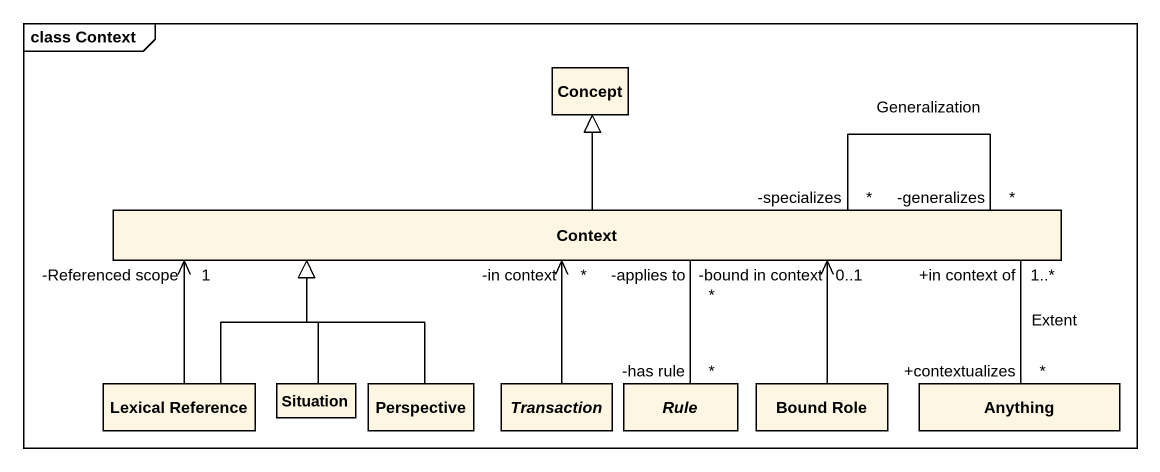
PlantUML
@startuml
mainframe class Context
hide circle
hide empty members
class Concept
class Context
class "Lexical Reference" as Lexical_Reference
class Situation
class Perspective
abstract class Transaction
abstract class Rule
class "Bound Role" as Bound_Role
class Anything
Context -up-|> Concept
Context "-specializes\n*" -- "-generalizes\n*" Context : Generalization
Context "+in context of\n1..*" -right- "+contextualizes\n*" Anything : Extent
Lexical_Reference -right-> "-Referenced scope\n1" Context
Lexical_Reference -right-|> Context
Situation -up-|> Context
Perspective -up-|> Context
Transaction -up-> "-in context\n*" Context
Rule "-has rule\n*" -up- "-applies to\n*" Context
Bound_Role -up-> "-bound in context\n0..1" Context
@enduml
